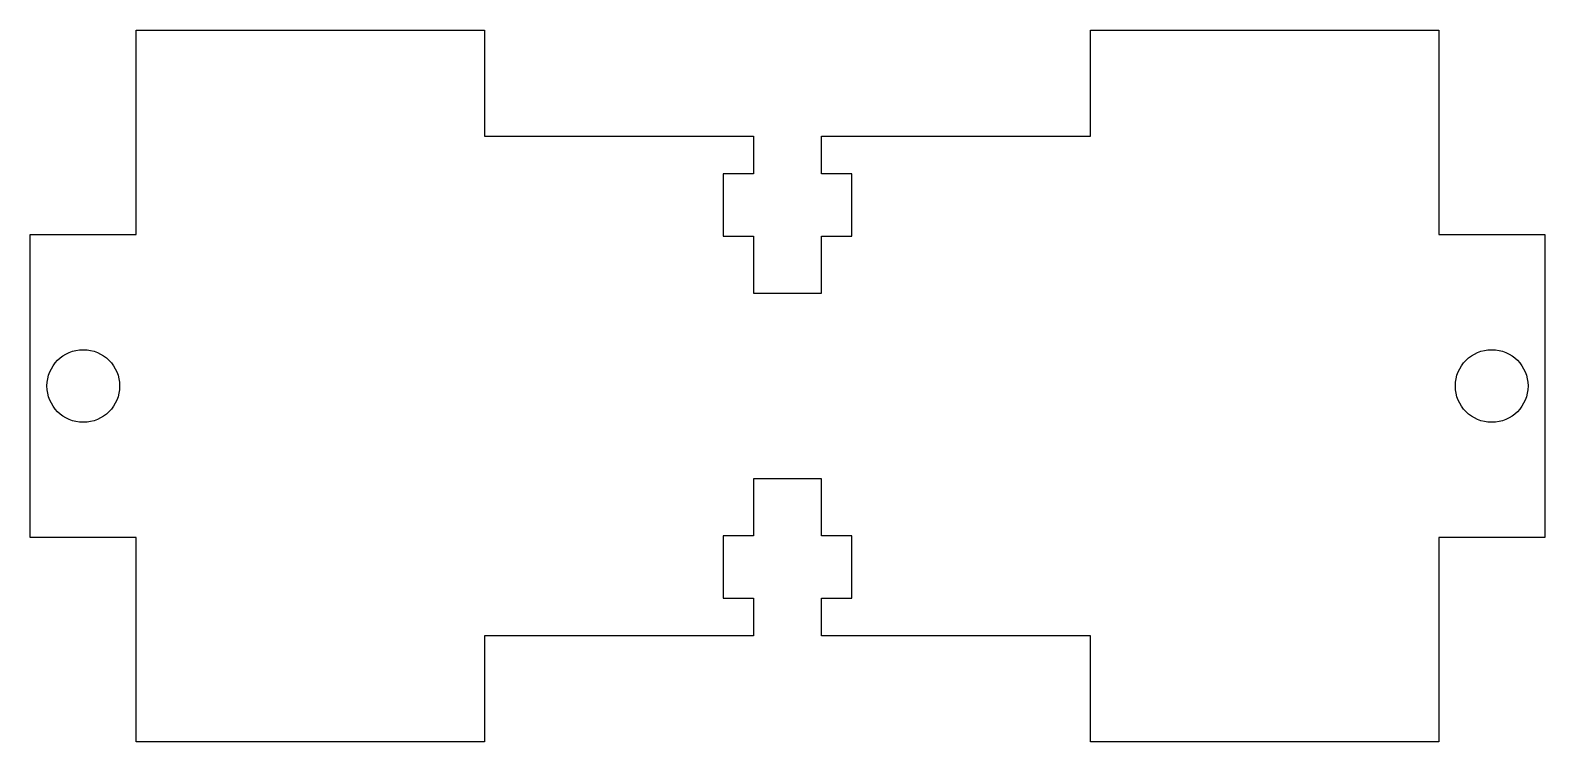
# Model space of a CAD drawing. Header units: inches. Extents: x -1.25 to 1.25, y 2.15 to 3.32.
import ezdxf

# ---------------------------------------------------------------- set-up
doc = ezdxf.new("R2010")
doc.units = ezdxf.units.IN
doc.layers.get('0').update_dxf_attribs({"linetype": 'CONTINUOUS'})

msp = doc.modelspace()

# ---------------------------------------------------------------- linework, layer by layer
msp.add_lwpolyline([(-0.056, 3.15), (-0.056, 3.088), (-0.106, 3.088), (-0.106, 2.985), (-0.056, 2.985), (-0.056, 2.891), (0.056, 2.891), (0.056, 2.985), (0.106, 2.985), (0.106, 3.088), (0.056, 3.088), (0.056, 3.15), (0.5, 3.15), (0.5, 3.325), (1.075, 3.325), (1.075, 2.9875), (1.25, 2.9875), (1.25, 2.4875), (1.075, 2.4875), (1.075, 2.15), (0.5, 2.15), (0.5, 2.325), (0.056, 2.325), (0.056, 2.387), (0.106, 2.387), (0.106, 2.49), (0.056, 2.49), (0.056, 2.584), (-0.056, 2.584), (-0.056, 2.49), (-0.106, 2.49), (-0.106, 2.387), (-0.056, 2.387), (-0.056, 2.325), (-0.5, 2.325), (-0.5, 2.15), (-1.075, 2.15), (-1.075, 2.4875), (-1.25, 2.4875), (-1.25, 2.9875), (-1.075, 2.9875), (-1.075, 3.325), (-0.5, 3.325), (-0.5, 3.15)], close=True)
for centre in [(-1.1625, 2.7375), (1.1625, 2.7375)]:
    msp.add_circle(centre, 0.06)

doc.saveas('drawing.dxf')
